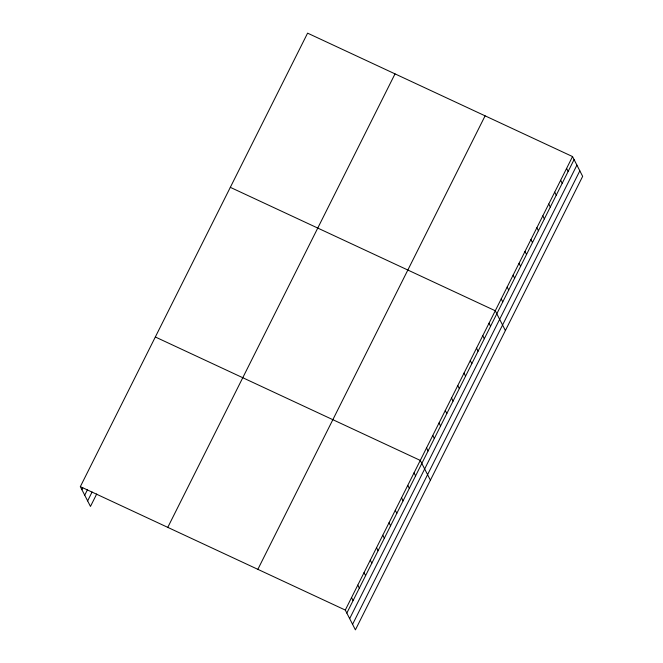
<?xml version="1.0" encoding="UTF-8"?>
<svg xmlns="http://www.w3.org/2000/svg" width="663" height="663" viewBox="0 0 663 663"><rect width="100%" height="100%" fill="white"/><g stroke="black" fill="none" stroke-linecap="round" stroke-linejoin="round"><path stroke-width="0.99" d="M80.339 486.642L307.591 33.15L572.534 156.567L582.661 176.358L355.409 629.85L345.29 610.068L80.339 486.642L90.466 506.433L96.715 493.96M81.889 489.667L82.776 487.885M84.715 495.195L87.392 489.858M87.632 500.896L92.099 491.987M167.772 527.375L395.024 73.883M257.857 569.335L485.101 115.843M345.29 610.068L572.534 156.567M346.832 613.084L574.083 159.592M349.666 618.62L576.918 165.128M352.583 624.322L579.835 170.822M230.326 187.339L495.269 310.756L505.397 330.547M155.333 336.986L420.276 460.412L430.403 480.194M566.592 168.435L568.141 171.452M560.649 180.295L562.199 183.319M554.707 192.154L556.257 195.179M548.765 204.013L550.307 207.038M542.823 215.873L544.364 218.898M536.873 227.732L538.422 230.757M530.93 239.592L532.48 242.617M524.988 251.459L526.538 254.476M519.046 263.319L520.596 266.344M513.104 275.178L514.645 278.203M507.162 287.038L508.703 290.062M501.211 298.897L502.761 301.922M489.021 323.229L490.57 326.254M482.772 335.702L484.321 338.727M476.523 348.174L478.073 351.199M470.274 360.639L471.824 363.664M464.025 373.112L465.575 376.136M457.777 385.584L459.326 388.609M451.528 398.057L453.078 401.082M445.279 410.53L446.821 413.555M439.03 422.994L440.572 426.019M432.782 435.467L434.323 438.492M426.533 447.939L428.074 450.964M414.027 472.885L415.577 475.91M407.778 485.357L409.328 488.374M401.529 497.822L403.079 500.847M395.281 510.295L396.83 513.319M389.032 522.767L390.582 525.792M382.783 535.24L384.333 538.265M376.534 547.713L378.084 550.729M370.286 560.177L371.835 563.202M364.037 572.65L365.586 575.675M357.788 585.122L359.329 588.147M351.539 597.595L353.081 600.62"/></g></svg>
